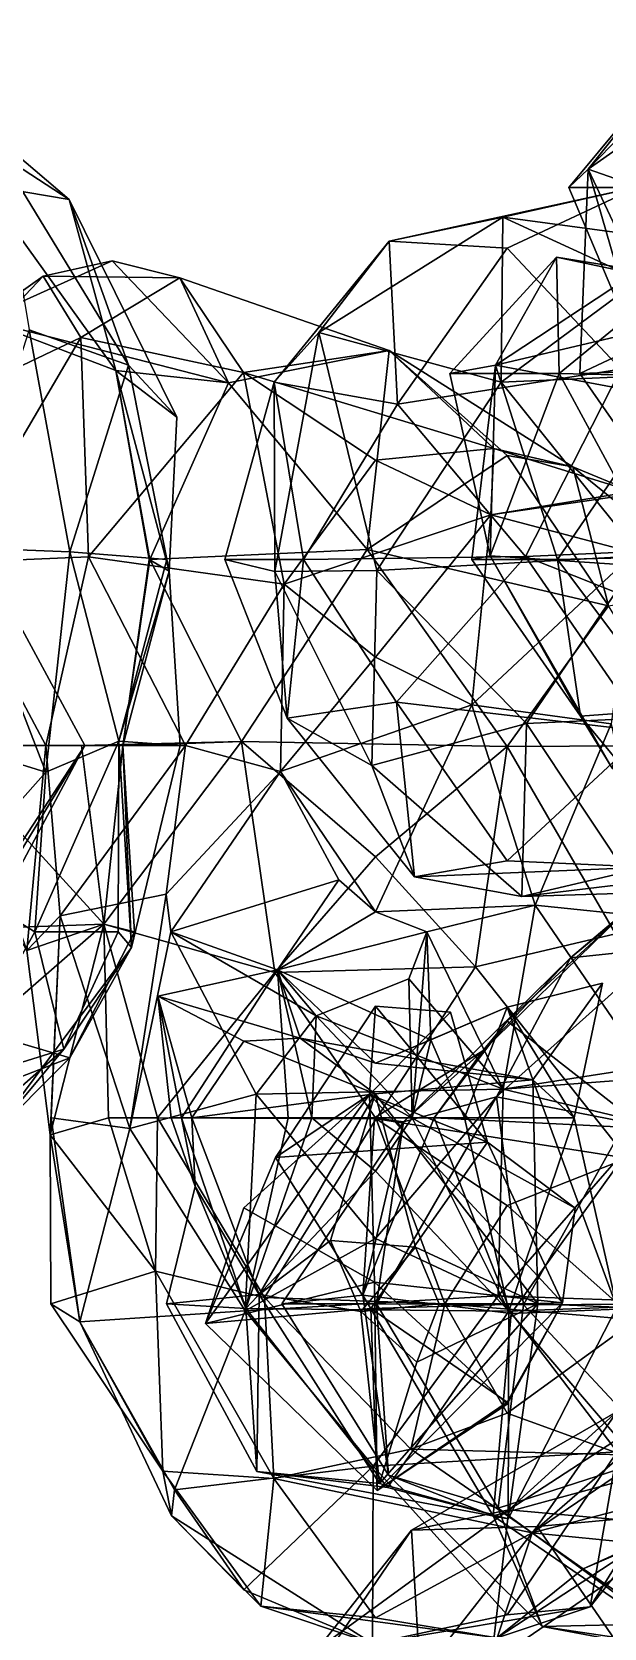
# Model space of a CAD drawing. Extents: x 290034 to 295698, y 4553723 to 4561693.
# Drawn here: x 293805.9 to 293860.6, y 4558982.8 to 4559135.6 of the extents above; entities that cross this region are included whole.
import ezdxf

# ---------------------------------------------------------------- set-up
doc = ezdxf.new("R2010")
doc.units = 0
doc.layers.add('Au_ppm_Pref_-_0_2', color=7, linetype='CONTINUOUS')

msp = doc.modelspace()

# ---------------------------------------------------------------- linework, layer by layer
at = {"layer": 'Au_ppm_Pref_-_0_2'}
for points in [[(293868.79, 4559134.58, 1774.9), (293859.11, 4559122.5, 1769.5), (293875.56, 4559139.46, 1769.76)], [(293875.56, 4559139.46, 1769.76), (293859.11, 4559122.5, 1769.5), (293869.96, 4559130.11, 1763.98)], [(293867.12, 4559120.74, 1780.32), (293857.26, 4559120.74, 1775.86), (293868.79, 4559134.58, 1774.9)], [(293868.79, 4559134.58, 1774.9), (293857.26, 4559120.74, 1775.86), (293859.11, 4559122.5, 1769.5)], [(293795.81, 4559131.23, 1829.31), (293809.47, 4559119.59, 1829.31), (293801.15, 4559120.98, 1835.25)], [(293809.47, 4559119.59, 1829.31), (293795.81, 4559131.23, 1829.31), (293802.89, 4559123.91, 1823.54)], [(293864.13, 4559120.74, 1763.98), (293869.96, 4559130.11, 1763.98), (293859.11, 4559122.5, 1769.5)], [(293809.47, 4559119.59, 1829.31), (293802.89, 4559123.91, 1823.54), (293815.15, 4559103.72, 1823.32)], [(293815.15, 4559103.72, 1823.32), (293802.89, 4559123.91, 1823.54), (293805.64, 4559107.11, 1816.12)], [(293859.11, 4559122.5, 1769.5), (293857.26, 4559120.74, 1775.86), (293864.69, 4559103.16, 1775.61)], [(293864.69, 4559103.16, 1775.61), (293858.32, 4559102.92, 1769.92), (293859.11, 4559122.5, 1769.5)], [(293866.52, 4559106.8, 1764.87), (293859.11, 4559122.5, 1769.5), (293858.32, 4559102.92, 1769.92)], [(293866.52, 4559106.8, 1764.87), (293864.13, 4559120.74, 1763.98), (293859.11, 4559122.5, 1769.5)], [(293801.11, 4559108.11, 1842.87), (293801.15, 4559120.98, 1835.25), (293813.95, 4559103.21, 1835.29)], [(293813.95, 4559103.21, 1835.29), (293801.15, 4559120.98, 1835.25), (293809.47, 4559119.59, 1829.31)], [(293850.97, 4559117.89, 1906.29), (293840.09, 4559115.59, 1901.69), (293863.92, 4559120.8, 1900.6)], [(293840.09, 4559115.59, 1901.69), (293851.39, 4559114.93, 1896.58), (293863.92, 4559120.8, 1900.6)], [(293874.45, 4559114.72, 1905.52), (293850.97, 4559117.89, 1906.29), (293863.92, 4559120.8, 1900.6)], [(293862.25, 4559103.33, 1893.89), (293863.92, 4559120.8, 1900.6), (293851.39, 4559114.93, 1896.58)], [(293867.12, 4559120.74, 1780.32), (293864.69, 4559103.16, 1775.61), (293857.26, 4559120.74, 1775.86)], [(293819.77, 4559098.73, 1829.31), (293813.95, 4559103.21, 1835.29), (293809.47, 4559119.59, 1829.31)], [(293819.77, 4559098.73, 1829.31), (293809.47, 4559119.59, 1829.31), (293815.15, 4559103.72, 1823.32)], [(293850.79, 4559102.1, 1910.96), (293833.37, 4559106.85, 1907.82), (293850.97, 4559117.89, 1906.29)], [(293850.97, 4559117.89, 1906.29), (293833.37, 4559106.85, 1907.82), (293840.09, 4559115.59, 1901.69)], [(293850.97, 4559117.89, 1906.29), (293863.99, 4559111.9, 1909.52), (293850.79, 4559102.1, 1910.96)], [(293850.97, 4559117.89, 1906.29), (293874.45, 4559114.72, 1905.52), (293863.99, 4559111.9, 1909.52)], [(293840.09, 4559115.59, 1901.69), (293829.08, 4559102.1, 1901.12), (293840.89, 4559100, 1896.61)], [(293833.37, 4559106.85, 1907.82), (293829.08, 4559102.1, 1901.12), (293840.09, 4559115.59, 1901.69)], [(293840.09, 4559115.59, 1901.69), (293840.89, 4559100, 1896.61), (293851.39, 4559114.93, 1896.58)], [(293840.89, 4559100, 1896.61), (293862.25, 4559103.33, 1893.89), (293851.39, 4559114.93, 1896.58)], [(293813.59, 4559113.7, 1843.53), (293801.11, 4559108.11, 1842.87), (293824.73, 4559102.02, 1841.83)], [(293806.98, 4559112.26, 1847.13), (293801.11, 4559108.11, 1842.87), (293813.59, 4559113.7, 1843.53)], [(293820.07, 4559112.09, 1847.13), (293806.98, 4559112.26, 1847.13), (293813.59, 4559113.7, 1843.53)], [(293820.07, 4559112.09, 1847.13), (293813.59, 4559113.7, 1843.53), (293824.73, 4559102.02, 1841.83)], [(293856.1, 4559114.06, 1823.37), (293850.27, 4559103.72, 1829.39), (293845.89, 4559102.92, 1823.37)], [(293856.1, 4559114.06, 1823.37), (293845.89, 4559102.92, 1823.37), (293856.35, 4559102.92, 1819.78)], [(293863.99, 4559112.78, 1826.66), (293850.27, 4559103.72, 1829.39), (293856.1, 4559114.06, 1823.37)], [(293867.11, 4559111.75, 1821.9), (293863.99, 4559112.78, 1826.66), (293856.1, 4559114.06, 1823.37)], [(293856.1, 4559114.06, 1823.37), (293856.35, 4559102.92, 1819.78), (293867.11, 4559111.75, 1821.9)], [(293793.86, 4559098.39, 1846.53), (293806.98, 4559112.26, 1847.13), (293810.59, 4559106.37, 1849.69)], [(293793.86, 4559098.39, 1846.53), (293801.11, 4559108.11, 1842.87), (293806.98, 4559112.26, 1847.13)], [(293806.98, 4559112.26, 1847.13), (293820.07, 4559112.09, 1847.13), (293810.59, 4559106.37, 1849.69)], [(293820.07, 4559112.09, 1847.13), (293826.15, 4559103.01, 1853.08), (293810.59, 4559106.37, 1849.69)], [(293826.15, 4559103.01, 1853.08), (293820.07, 4559112.09, 1847.13), (293840.09, 4559105.12, 1847.02)], [(293840.09, 4559105.12, 1847.02), (293820.07, 4559112.09, 1847.13), (293824.73, 4559102.02, 1841.83)], [(293875.99, 4559109.8, 1829.19), (293850.27, 4559103.72, 1829.39), (293863.99, 4559112.78, 1826.66)], [(293869.66, 4559102.92, 1909.2), (293850.79, 4559102.1, 1910.96), (293863.99, 4559111.9, 1909.52)], [(293867.11, 4559111.75, 1821.9), (293856.35, 4559102.92, 1819.78), (293877.85, 4559102.4, 1817.7)], [(293875.99, 4559109.8, 1829.19), (293866.79, 4559100.61, 1833.16), (293850.27, 4559103.72, 1829.39)], [(293809.54, 4559085.85, 1817.62), (293805.64, 4559107.11, 1816.12), (293798.91, 4559086.27, 1811.94)], [(293824.73, 4559102.02, 1841.83), (293801.11, 4559108.11, 1842.87), (293813.95, 4559103.21, 1835.29)], [(293809.54, 4559085.85, 1817.62), (293815.15, 4559103.72, 1823.32), (293805.64, 4559107.11, 1816.12)], [(293833.37, 4559106.85, 1907.82), (293829.14, 4559083.96, 1906.36), (293829.08, 4559102.1, 1901.12)], [(293838.92, 4559084.06, 1911.61), (293829.14, 4559083.96, 1906.36), (293833.37, 4559106.85, 1907.82)], [(293850.79, 4559102.1, 1910.96), (293838.92, 4559084.06, 1911.61), (293833.37, 4559106.85, 1907.82)], [(293810.59, 4559106.37, 1849.69), (293797.92, 4559084.8, 1848.29), (293793.86, 4559098.39, 1846.53)], [(293811.33, 4559085.37, 1854.3), (293797.92, 4559084.8, 1848.29), (293810.59, 4559106.37, 1849.69)], [(293811.33, 4559085.37, 1854.3), (293810.59, 4559106.37, 1849.69), (293826.15, 4559103.01, 1853.08)], [(293866.52, 4559106.8, 1764.87), (293858.32, 4559102.92, 1769.92), (293868.79, 4559087.9, 1769.92)], [(293837.98, 4559086.06, 1841.73), (293840.09, 4559105.12, 1847.02), (293824.73, 4559102.02, 1841.83)], [(293826.15, 4559103.01, 1853.08), (293840.09, 4559105.12, 1847.02), (293850.11, 4559095.73, 1852.94)], [(293837.98, 4559086.06, 1841.73), (293851.39, 4559095.08, 1843.8), (293840.09, 4559105.12, 1847.02)], [(293850.11, 4559095.73, 1852.94), (293840.09, 4559105.12, 1847.02), (293857.66, 4559093.98, 1847.13)], [(293857.66, 4559093.98, 1847.13), (293840.09, 4559105.12, 1847.02), (293851.39, 4559095.08, 1843.8)], [(293818.81, 4559085.1, 1823.37), (293815.15, 4559103.72, 1823.32), (293809.54, 4559085.85, 1817.62)], [(293830.04, 4559082.74, 1858.28), (293811.33, 4559085.37, 1854.3), (293826.15, 4559103.01, 1853.08)], [(293817.2, 4559085.1, 1839.49), (293824.73, 4559102.02, 1841.83), (293813.95, 4559103.21, 1835.29)], [(293817.2, 4559085.1, 1839.49), (293813.95, 4559103.21, 1835.29), (293817.13, 4559085.1, 1835.25)], [(293819.03, 4559084, 1829.25), (293813.95, 4559103.21, 1835.29), (293819.77, 4559098.73, 1829.31)], [(293813.95, 4559103.21, 1835.29), (293819.03, 4559084, 1829.25), (293817.13, 4559085.1, 1835.25)], [(293819.03, 4559084, 1829.25), (293819.77, 4559098.73, 1829.31), (293815.15, 4559103.72, 1823.32)], [(293818.81, 4559085.1, 1823.37), (293819.03, 4559084, 1829.25), (293815.15, 4559103.72, 1823.32)], [(293850.11, 4559095.73, 1852.94), (293838.79, 4559094.61, 1856.24), (293826.15, 4559103.01, 1853.08)], [(293838.79, 4559094.61, 1856.24), (293830.04, 4559082.74, 1858.28), (293826.15, 4559103.01, 1853.08)], [(293853.12, 4559085.4, 1895.35), (293862.25, 4559103.33, 1893.89), (293840.89, 4559100, 1896.61)], [(293850.27, 4559103.72, 1829.39), (293849.75, 4559085.45, 1822.97), (293845.89, 4559102.92, 1823.37)], [(293856.35, 4559102.92, 1819.78), (293845.89, 4559102.92, 1823.37), (293849.75, 4559085.45, 1822.97)], [(293848, 4559085.1, 1829.31), (293850.27, 4559103.72, 1829.39), (293856.2, 4559085.1, 1832.98)], [(293850.27, 4559103.72, 1829.39), (293848, 4559085.1, 1829.31), (293849.75, 4559085.45, 1822.97)], [(293866.38, 4559084.33, 1818.91), (293856.35, 4559102.92, 1819.78), (293849.75, 4559085.45, 1822.97)], [(293856.2, 4559085.1, 1832.98), (293850.27, 4559103.72, 1829.39), (293866.79, 4559100.61, 1833.16)], [(293864.14, 4559085.47, 1910.97), (293850.79, 4559102.1, 1910.96), (293869.66, 4559102.92, 1909.2)], [(293853.12, 4559085.4, 1895.35), (293866.8, 4559085.99, 1889.2), (293862.25, 4559103.33, 1893.89)], [(293866.38, 4559084.33, 1818.91), (293877.85, 4559102.4, 1817.7), (293856.35, 4559102.92, 1819.78)], [(293864.69, 4559103.16, 1775.61), (293868.79, 4559087.9, 1769.92), (293858.32, 4559102.92, 1769.92)], [(293837.98, 4559086.06, 1841.73), (293824.73, 4559102.02, 1841.83), (293817.2, 4559085.1, 1839.49)], [(293824.37, 4559085.1, 1900.58), (293829.08, 4559102.1, 1901.12), (293829.14, 4559083.96, 1906.36)], [(293829.08, 4559102.1, 1901.12), (293824.37, 4559085.1, 1900.58), (293831.88, 4559085.1, 1897.33)], [(293829.08, 4559102.1, 1901.12), (293831.88, 4559085.1, 1897.33), (293840.89, 4559100, 1896.61)], [(293864.14, 4559085.47, 1910.97), (293838.92, 4559084.06, 1911.61), (293850.79, 4559102.1, 1910.96)], [(293853.12, 4559085.4, 1895.35), (293840.89, 4559100, 1896.61), (293831.88, 4559085.1, 1897.33)], [(293876.61, 4559085.61, 1833.44), (293856.2, 4559085.1, 1832.98), (293866.79, 4559100.61, 1833.16)], [(293851.39, 4559095.08, 1843.8), (293837.98, 4559086.06, 1841.73), (293861.07, 4559080.68, 1844.04)], [(293850.11, 4559095.73, 1852.94), (293849.82, 4559089.4, 1859.97), (293838.79, 4559094.61, 1856.24)], [(293849.82, 4559089.4, 1859.97), (293850.11, 4559095.73, 1852.94), (293863.36, 4559091.61, 1852.72)], [(293857.66, 4559093.98, 1847.13), (293863.36, 4559091.61, 1852.72), (293850.11, 4559095.73, 1852.94)], [(293857.66, 4559093.98, 1847.13), (293851.39, 4559095.08, 1843.8), (293861.07, 4559080.68, 1844.04)], [(293838.79, 4559094.61, 1856.24), (293849.82, 4559089.4, 1859.97), (293830.04, 4559082.74, 1858.28)], [(293863.57, 4559085.74, 1865), (293849.82, 4559089.4, 1859.97), (293876.68, 4559093.33, 1859.91)], [(293849.82, 4559089.4, 1859.97), (293863.36, 4559091.61, 1852.72), (293876.68, 4559093.33, 1859.91)], [(293871.84, 4559082.47, 1848), (293863.36, 4559091.61, 1852.72), (293857.66, 4559093.98, 1847.13)], [(293871.84, 4559082.47, 1848), (293857.66, 4559093.98, 1847.13), (293861.07, 4559080.68, 1844.04)], [(293849.82, 4559089.4, 1859.97), (293838.79, 4559075.75, 1861.83), (293830.04, 4559082.74, 1858.28)], [(293847.98, 4559071.2, 1866.3), (293838.79, 4559075.75, 1861.83), (293849.82, 4559089.4, 1859.97)], [(293847.98, 4559071.2, 1866.3), (293849.82, 4559089.4, 1859.97), (293863.57, 4559085.74, 1865)], [(293810.99, 4559067.28, 1799.62), (293798.66, 4559067.28, 1804.46), (293801.11, 4559085.49, 1799.44)], [(293809.54, 4559085.85, 1817.62), (293798.91, 4559086.27, 1811.94), (293807.24, 4559064.75, 1816.53)], [(293799, 4559067.28, 1811.49), (293807.24, 4559064.75, 1816.53), (293798.91, 4559086.27, 1811.94)], [(293799.7, 4559067.28, 1794.29), (293810.99, 4559067.28, 1799.62), (293801.11, 4559085.49, 1799.44)], [(293807.24, 4559064.75, 1816.53), (293814.22, 4559067.72, 1823.1), (293809.54, 4559085.85, 1817.62)], [(293809.54, 4559085.85, 1817.62), (293814.22, 4559067.72, 1823.1), (293818.81, 4559085.1, 1823.37)], [(293825.95, 4559067.68, 1841.31), (293837.98, 4559086.06, 1841.73), (293817.2, 4559085.1, 1839.49)], [(293825.95, 4559067.68, 1841.31), (293851.38, 4559067.19, 1841.72), (293837.98, 4559086.06, 1841.73)], [(293851.38, 4559067.19, 1841.72), (293861.07, 4559080.68, 1844.04), (293837.98, 4559086.06, 1841.73)], [(293853.21, 4559069.39, 1910.9), (293838.92, 4559084.06, 1911.61), (293864.14, 4559085.47, 1910.97)], [(293847.98, 4559071.2, 1866.3), (293863.57, 4559085.74, 1865), (293861.31, 4559069.36, 1871.69)], [(293858.38, 4559070.12, 1829.31), (293849.75, 4559085.45, 1822.97), (293848, 4559085.1, 1829.31)], [(293866.38, 4559084.33, 1818.91), (293849.75, 4559085.45, 1822.97), (293861.42, 4559065.13, 1823.68)], [(293861.42, 4559065.13, 1823.68), (293849.75, 4559085.45, 1822.97), (293858.38, 4559070.12, 1829.31)], [(293871.6, 4559078.05, 1894.64), (293866.8, 4559085.99, 1889.2), (293853.12, 4559085.4, 1895.35)], [(293853.21, 4559069.39, 1910.9), (293864.14, 4559085.47, 1910.97), (293874.4, 4559070.39, 1910.4)], [(293866.96, 4559070.75, 1832.7), (293856.2, 4559085.1, 1832.98), (293876.61, 4559085.61, 1833.44)], [(293807.23, 4559067.28, 1852.46), (293794.25, 4559067.28, 1847.13), (293797.92, 4559084.8, 1848.29)], [(293807.23, 4559067.28, 1852.46), (293797.92, 4559084.8, 1848.29), (293811.33, 4559085.37, 1854.3)], [(293807.23, 4559067.28, 1852.46), (293811.33, 4559085.37, 1854.3), (293820.62, 4559067.28, 1857.98)], [(293830.04, 4559082.74, 1858.28), (293820.62, 4559067.28, 1857.98), (293811.33, 4559085.37, 1854.3)], [(293814.22, 4559067.72, 1823.1), (293819.03, 4559084, 1829.25), (293818.81, 4559085.1, 1823.37)], [(293819.03, 4559084, 1829.25), (293814.22, 4559067.72, 1823.1), (293820.09, 4559067.28, 1829.31)], [(293825.95, 4559067.68, 1841.31), (293817.2, 4559085.1, 1839.49), (293814.62, 4559067.27, 1835.53)], [(293814.62, 4559067.27, 1835.53), (293817.2, 4559085.1, 1839.49), (293817.13, 4559085.1, 1835.25)], [(293814.62, 4559067.27, 1835.53), (293817.13, 4559085.1, 1835.25), (293819.03, 4559084, 1829.25)], [(293820.09, 4559067.28, 1829.31), (293814.62, 4559067.27, 1835.53), (293819.03, 4559084, 1829.25)], [(293830.32, 4559069.92, 1900.58), (293824.37, 4559085.1, 1900.58), (293829.14, 4559083.96, 1906.36)], [(293824.37, 4559085.1, 1900.58), (293830.32, 4559069.92, 1900.58), (293831.88, 4559085.1, 1897.33)], [(293829.14, 4559083.96, 1906.36), (293838.92, 4559084.06, 1911.61), (293838.44, 4559065.37, 1906.71)], [(293838.44, 4559065.37, 1906.71), (293830.32, 4559069.92, 1900.58), (293829.14, 4559083.96, 1906.36)], [(293830.32, 4559069.92, 1900.58), (293840.78, 4559071.46, 1896.97), (293831.88, 4559085.1, 1897.33)], [(293853.12, 4559085.4, 1895.35), (293831.88, 4559085.1, 1897.33), (293840.78, 4559071.46, 1896.97)], [(293853.21, 4559069.39, 1910.9), (293838.44, 4559065.37, 1906.71), (293838.92, 4559084.06, 1911.61)], [(293864.68, 4559068.64, 1896.33), (293853.12, 4559085.4, 1895.35), (293840.78, 4559071.46, 1896.97)], [(293858.38, 4559070.12, 1829.31), (293848, 4559085.1, 1829.31), (293856.2, 4559085.1, 1832.98)], [(293864.68, 4559068.64, 1896.33), (293871.6, 4559078.05, 1894.64), (293853.12, 4559085.4, 1895.35)], [(293866.96, 4559070.75, 1832.7), (293858.38, 4559070.12, 1829.31), (293856.2, 4559085.1, 1832.98)], [(293829.69, 4559064.79, 1863.65), (293820.62, 4559067.28, 1857.98), (293830.04, 4559082.74, 1858.28)], [(293829.69, 4559064.79, 1863.65), (293830.04, 4559082.74, 1858.28), (293838.79, 4559075.75, 1861.83)], [(293861.07, 4559080.68, 1844.04), (293851.38, 4559067.19, 1841.72), (293869.31, 4559067.28, 1844.62)], [(293829.69, 4559064.79, 1863.65), (293838.79, 4559075.75, 1861.83), (293847.98, 4559071.2, 1866.3)], [(293829.69, 4559064.79, 1863.65), (293847.98, 4559071.2, 1866.3), (293838.79, 4559051.35, 1865.58)], [(293842.51, 4559054.72, 1900.58), (293840.78, 4559071.46, 1896.97), (293830.32, 4559069.92, 1900.58)], [(293854.07, 4559052, 1870.34), (293838.79, 4559051.35, 1865.58), (293847.98, 4559071.2, 1866.3)], [(293864.68, 4559068.64, 1896.33), (293840.78, 4559071.46, 1896.97), (293851.39, 4559056.26, 1896.91)], [(293842.51, 4559054.72, 1900.58), (293851.39, 4559056.26, 1896.91), (293840.78, 4559071.46, 1896.97)], [(293854.07, 4559052, 1870.34), (293847.98, 4559071.2, 1866.3), (293861.31, 4559069.36, 1871.69)], [(293853.21, 4559069.39, 1910.9), (293874.4, 4559070.39, 1910.4), (293863.99, 4559053.2, 1911.22)], [(293869.25, 4559056.91, 1829.31), (293858.38, 4559070.12, 1829.31), (293866.96, 4559070.75, 1832.7)], [(293842.51, 4559054.72, 1900.58), (293830.32, 4559069.92, 1900.58), (293838.44, 4559065.37, 1906.71)], [(293853.21, 4559069.39, 1910.9), (293852.78, 4559052.85, 1906.05), (293838.44, 4559065.37, 1906.71)], [(293864.68, 4559068.64, 1896.33), (293851.39, 4559056.26, 1896.91), (293864.73, 4559055.63, 1901.27)], [(293853.21, 4559069.39, 1910.9), (293863.99, 4559053.2, 1911.22), (293852.78, 4559052.85, 1906.05)], [(293854.07, 4559052, 1870.34), (293861.31, 4559069.36, 1871.69), (293865.18, 4559050.84, 1876.32)], [(293869.25, 4559056.91, 1829.31), (293861.42, 4559065.13, 1823.68), (293858.38, 4559070.12, 1829.31)], [(293805.44, 4559047.65, 1847.13), (293794.25, 4559067.28, 1847.13), (293807.23, 4559067.28, 1852.46)], [(293798.06, 4559054.39, 1812.81), (293807.24, 4559064.75, 1816.53), (293799, 4559067.28, 1811.49)], [(293810.99, 4559067.28, 1799.62), (293800.99, 4559050.87, 1800.08), (293798.66, 4559067.28, 1804.46)], [(293810.99, 4559067.28, 1799.62), (293799.7, 4559067.28, 1794.29), (293800.99, 4559052.05, 1798.75)], [(293810.99, 4559067.28, 1799.62), (293802.81, 4559052.04, 1799.62), (293800.99, 4559050.87, 1800.08)], [(293810.99, 4559067.28, 1799.62), (293800.99, 4559052.05, 1798.75), (293802.81, 4559052.04, 1799.62)], [(293805.44, 4559047.65, 1847.13), (293807.23, 4559067.28, 1852.46), (293808.63, 4559050.98, 1853.52)], [(293806.19, 4559049.46, 1818.39), (293814.15, 4559049.46, 1823.37), (293814.22, 4559067.72, 1823.1)], [(293806.19, 4559049.46, 1818.39), (293814.22, 4559067.72, 1823.1), (293807.24, 4559064.75, 1816.53)], [(293820.62, 4559067.28, 1857.98), (293808.63, 4559050.98, 1853.52), (293807.23, 4559067.28, 1852.46)], [(293818.76, 4559053.07, 1859.01), (293808.63, 4559050.98, 1853.52), (293820.62, 4559067.28, 1857.98)], [(293825.95, 4559067.68, 1841.31), (293810.64, 4559067.28, 1841.19), (293812.78, 4559050.19, 1841.08)], [(293825.95, 4559067.68, 1841.31), (293814.62, 4559067.27, 1835.53), (293810.64, 4559067.28, 1841.19)], [(293810.64, 4559067.28, 1841.19), (293814.62, 4559067.27, 1835.53), (293812.78, 4559050.19, 1841.08)], [(293825.95, 4559067.68, 1841.31), (293812.78, 4559050.19, 1841.08), (293829.16, 4559045.56, 1837.95)], [(293812.78, 4559050.19, 1841.08), (293814.62, 4559067.27, 1835.53), (293815.73, 4559049.46, 1835.25)], [(293814.15, 4559049.46, 1823.37), (293815.44, 4559047.96, 1829.45), (293814.22, 4559067.72, 1823.1)], [(293820.09, 4559067.28, 1829.31), (293814.22, 4559067.72, 1823.1), (293815.44, 4559047.96, 1829.45)], [(293815.44, 4559047.96, 1829.45), (293814.62, 4559067.27, 1835.53), (293820.09, 4559067.28, 1829.31)], [(293814.62, 4559067.27, 1835.53), (293815.44, 4559047.96, 1829.45), (293815.73, 4559049.46, 1835.25)], [(293829.69, 4559064.79, 1863.65), (293818.76, 4559053.07, 1859.01), (293820.62, 4559067.28, 1857.98)], [(293825.95, 4559067.68, 1841.31), (293829.16, 4559045.56, 1837.95), (293838.79, 4559056.62, 1838.81)], [(293825.95, 4559067.68, 1841.31), (293838.79, 4559056.62, 1838.81), (293851.38, 4559067.19, 1841.72)], [(293848.36, 4559046.09, 1837.8), (293851.38, 4559067.19, 1841.72), (293838.79, 4559056.62, 1838.81)], [(293848.36, 4559046.09, 1837.8), (293861.73, 4559049.25, 1842), (293851.38, 4559067.19, 1841.72)], [(293861.73, 4559049.25, 1842), (293869.31, 4559067.28, 1844.62), (293851.38, 4559067.19, 1841.72)], [(293799.38, 4559064.89, 1841.42), (293812.78, 4559050.19, 1841.08), (293786.17, 4559049.22, 1840.76)], [(293806.19, 4559049.46, 1818.39), (293807.24, 4559064.75, 1816.53), (293798.06, 4559054.39, 1812.81)], [(293805.44, 4559047.65, 1847.13), (293812.78, 4559050.19, 1841.08), (293799.38, 4559064.89, 1841.42)], [(293829.69, 4559064.79, 1863.65), (293819.2, 4559049.46, 1864.52), (293818.76, 4559053.07, 1859.01)], [(293829.69, 4559064.79, 1863.65), (293835.28, 4559054.43, 1864.95), (293819.2, 4559049.46, 1864.52)], [(293829.69, 4559064.79, 1863.65), (293838.79, 4559051.35, 1865.58), (293835.28, 4559054.43, 1864.95)], [(293852.78, 4559052.85, 1906.05), (293842.51, 4559054.72, 1900.58), (293838.44, 4559065.37, 1906.71)], [(293870.53, 4559058.03, 1775.86), (293862.12, 4559050.82, 1782.1), (293857.44, 4559046.96, 1775.86)], [(293870.53, 4559058.03, 1775.86), (293857.44, 4559046.96, 1775.86), (293866.22, 4559047.87, 1770.57)], [(293848.36, 4559046.09, 1837.8), (293838.79, 4559056.62, 1838.81), (293829.16, 4559045.56, 1837.95)], [(293842.51, 4559054.72, 1900.58), (293864.73, 4559055.63, 1901.27), (293851.39, 4559056.26, 1896.91)], [(293852.78, 4559052.85, 1906.05), (293864.73, 4559055.63, 1901.27), (293842.51, 4559054.72, 1900.58)], [(293852.78, 4559052.85, 1906.05), (293874.72, 4559055.49, 1905.39), (293864.73, 4559055.63, 1901.27)], [(293852.78, 4559052.85, 1906.05), (293863.99, 4559053.2, 1911.22), (293874.72, 4559055.49, 1905.39)], [(293806.19, 4559049.46, 1818.39), (293798.06, 4559054.39, 1812.81), (293798.08, 4559034.84, 1818.63)], [(293835.28, 4559054.43, 1864.95), (293829.42, 4559045.82, 1870.58), (293819.2, 4559049.46, 1864.52)], [(293835.28, 4559054.43, 1864.95), (293838.79, 4559051.35, 1865.58), (293829.42, 4559045.82, 1870.58)], [(293808.63, 4559050.98, 1853.52), (293818.76, 4559053.07, 1859.01), (293815.29, 4559030.62, 1858.74)], [(293819.2, 4559049.46, 1864.52), (293815.29, 4559030.62, 1858.74), (293818.76, 4559053.07, 1859.01)], [(293854.07, 4559052, 1870.34), (293843.68, 4559049.46, 1867.25), (293838.79, 4559051.35, 1865.58)], [(293843.68, 4559049.46, 1867.25), (293854.07, 4559052, 1870.34), (293850.99, 4559034.39, 1863.85)], [(293865.34, 4559035.48, 1870.25), (293850.99, 4559034.39, 1863.85), (293854.07, 4559052, 1870.34)], [(293865.34, 4559035.48, 1870.25), (293854.07, 4559052, 1870.34), (293865.18, 4559050.84, 1876.32)], [(293807.65, 4559030.01, 1847.08), (293805.44, 4559047.65, 1847.13), (293808.63, 4559050.98, 1853.52)], [(293807.76, 4559031.65, 1853.07), (293807.65, 4559030.01, 1847.08), (293808.63, 4559050.98, 1853.52)], [(293807.76, 4559031.65, 1853.07), (293808.63, 4559050.98, 1853.52), (293815.29, 4559030.62, 1858.74)], [(293843.68, 4559049.46, 1867.25), (293829.42, 4559045.82, 1870.58), (293838.79, 4559051.35, 1865.58)], [(293849.06, 4559038.05, 1780.76), (293862.12, 4559050.82, 1782.1), (293851.39, 4559040.9, 1784.88)], [(293862.12, 4559050.82, 1782.1), (293849.06, 4559038.05, 1780.76), (293857.44, 4559046.96, 1775.86)], [(293862.12, 4559050.82, 1782.1), (293864.48, 4559030.64, 1787.79), (293851.39, 4559040.9, 1784.88)], [(293800.99, 4559039.9, 1838.44), (293786.17, 4559049.22, 1840.76), (293812.78, 4559050.19, 1841.08)], [(293808.95, 4559038.21, 1823.37), (293806.19, 4559049.46, 1818.39), (293798.08, 4559034.84, 1818.63)], [(293800.99, 4559039.9, 1838.44), (293812.78, 4559050.19, 1841.08), (293809.53, 4559037.39, 1835.25)], [(293807.65, 4559030.01, 1847.08), (293812.78, 4559050.19, 1841.08), (293805.44, 4559047.65, 1847.13)], [(293808.95, 4559038.21, 1823.37), (293814.15, 4559049.46, 1823.37), (293806.19, 4559049.46, 1818.39)], [(293812.78, 4559050.19, 1841.08), (293807.65, 4559030.01, 1847.08), (293813.25, 4559031.65, 1841.19)], [(293808.95, 4559038.21, 1823.37), (293815.44, 4559047.96, 1829.45), (293814.15, 4559049.46, 1823.37)], [(293809.53, 4559037.39, 1835.25), (293812.78, 4559050.19, 1841.08), (293815.73, 4559049.46, 1835.25)], [(293815.73, 4559049.46, 1835.25), (293815.44, 4559047.96, 1829.45), (293809.53, 4559037.39, 1835.25)], [(293813.25, 4559031.65, 1841.19), (293817.91, 4559031.65, 1837.29), (293812.78, 4559050.19, 1841.08)], [(293817.91, 4559031.65, 1837.29), (293829.16, 4559045.56, 1837.95), (293812.78, 4559050.19, 1841.08)], [(293827.38, 4559033.9, 1863.64), (293815.29, 4559030.62, 1858.74), (293819.2, 4559049.46, 1864.52)], [(293829.42, 4559045.82, 1870.58), (293833.09, 4559041.41, 1864.95), (293819.2, 4559049.46, 1864.52)], [(293819.2, 4559049.46, 1864.52), (293833.09, 4559041.41, 1864.95), (293827.38, 4559033.9, 1863.64)], [(293843.68, 4559049.46, 1867.25), (293844.06, 4559039.1, 1870.89), (293829.42, 4559045.82, 1870.58)], [(293843.68, 4559049.46, 1867.25), (293841.97, 4559044.96, 1864.95), (293842.28, 4559031.65, 1869.24)], [(293843.68, 4559049.46, 1867.25), (293850.99, 4559034.39, 1863.85), (293841.97, 4559044.96, 1864.95)], [(293843.68, 4559049.46, 1867.25), (293842.28, 4559031.65, 1869.24), (293844.06, 4559039.1, 1870.89)], [(293861.73, 4559049.25, 1842), (293848.36, 4559046.09, 1837.8), (293862.86, 4559027.78, 1835.23)], [(293808.95, 4559038.21, 1823.37), (293801.86, 4559029.69, 1829.35), (293815.44, 4559047.96, 1829.45)], [(293809.53, 4559037.39, 1835.25), (293815.44, 4559047.96, 1829.45), (293801.86, 4559029.69, 1829.35)], [(293862.73, 4559031.21, 1763.8), (293866.22, 4559047.87, 1770.57), (293850.34, 4559033.66, 1769.77)], [(293866.22, 4559047.87, 1770.57), (293857.44, 4559046.96, 1775.86), (293850.34, 4559033.66, 1769.77)], [(293831.57, 4559039.26, 1876.83), (293817.96, 4559043.29, 1876.83), (293829.42, 4559045.82, 1870.58)], [(293817.96, 4559043.29, 1876.83), (293820.22, 4559031.65, 1874.01), (293829.42, 4559045.82, 1870.58)], [(293829.42, 4559045.82, 1870.58), (293820.22, 4559031.65, 1874.01), (293830.41, 4559031.65, 1870.89)], [(293848.36, 4559046.09, 1837.8), (293829.16, 4559045.56, 1837.95), (293838.84, 4559031.53, 1835.33)], [(293838.79, 4559036.86, 1872.62), (293831.57, 4559039.26, 1876.83), (293829.42, 4559045.82, 1870.58)], [(293838.79, 4559036.86, 1872.62), (293829.42, 4559045.82, 1870.58), (293844.06, 4559039.1, 1870.89)], [(293829.42, 4559045.82, 1870.58), (293832.7, 4559031.65, 1868.02), (293833.09, 4559041.41, 1864.95)], [(293829.42, 4559045.82, 1870.58), (293830.41, 4559031.65, 1870.89), (293832.7, 4559031.65, 1868.02)], [(293848.36, 4559046.09, 1837.8), (293838.84, 4559031.53, 1835.33), (293862.86, 4559027.78, 1835.23)], [(293857.44, 4559046.96, 1775.86), (293849.06, 4559038.05, 1780.76), (293841.47, 4559031.25, 1775.57)], [(293850.34, 4559033.66, 1769.77), (293857.44, 4559046.96, 1775.86), (293841.47, 4559031.25, 1775.57)], [(293838.84, 4559031.53, 1835.33), (293829.16, 4559045.56, 1837.95), (293817.91, 4559031.65, 1837.29)], [(293842.28, 4559031.65, 1869.24), (293841.97, 4559044.96, 1864.95), (293833.09, 4559041.41, 1864.95)], [(293850.99, 4559034.39, 1863.85), (293833.09, 4559041.41, 1864.95), (293841.97, 4559044.96, 1864.95)], [(293857.8, 4559031.65, 1873.8), (293860.49, 4559044.52, 1876.83), (293851.39, 4559042.22, 1873.3)], [(293860.49, 4559044.52, 1876.83), (293853.84, 4559035.26, 1878.05), (293851.39, 4559042.22, 1873.3)], [(293857.8, 4559031.65, 1873.8), (293853.84, 4559035.26, 1878.05), (293860.49, 4559044.52, 1876.83)], [(293826.19, 4559038.97, 1879.27), (293821.2, 4559031.65, 1879.18), (293817.96, 4559043.29, 1876.83)], [(293826.19, 4559038.97, 1879.27), (293817.96, 4559043.29, 1876.83), (293831.57, 4559039.26, 1876.83)], [(293821.2, 4559031.65, 1879.18), (293819.22, 4559031.65, 1876.83), (293817.96, 4559043.29, 1876.83)], [(293817.96, 4559043.29, 1876.83), (293819.22, 4559031.65, 1876.83), (293820.22, 4559031.65, 1874.01)], [(293850.99, 4559034.39, 1863.85), (293827.38, 4559033.9, 1863.64), (293833.09, 4559041.41, 1864.95)], [(293829.21, 4559027.83, 1909.76), (293838.79, 4559042.32, 1910.08), (293849.51, 4559029.29, 1911.75)], [(293829.21, 4559027.83, 1909.76), (293838.2, 4559033.88, 1905.29), (293838.79, 4559042.32, 1910.08)], [(293842.28, 4559031.65, 1869.24), (293833.09, 4559041.41, 1864.95), (293832.7, 4559031.65, 1868.02)], [(293838.2, 4559033.88, 1905.29), (293845.94, 4559041.77, 1906.52), (293838.79, 4559042.32, 1910.08)], [(293845.94, 4559041.77, 1906.52), (293838.2, 4559033.88, 1905.29), (293849.51, 4559029.29, 1911.75)], [(293845.94, 4559041.77, 1906.52), (293849.51, 4559029.29, 1911.75), (293838.79, 4559042.32, 1910.08)], [(293851.39, 4559042.22, 1873.3), (293853.84, 4559035.26, 1878.05), (293838.79, 4559036.86, 1872.62)], [(293851.39, 4559042.22, 1873.3), (293838.79, 4559036.86, 1872.62), (293844.06, 4559039.1, 1870.89)], [(293847.31, 4559031.65, 1870.89), (293851.39, 4559042.22, 1873.3), (293844.06, 4559039.1, 1870.89)], [(293847.31, 4559031.65, 1870.89), (293857.8, 4559031.65, 1873.8), (293851.39, 4559042.22, 1873.3)], [(293800.99, 4559039.9, 1838.44), (293809.53, 4559037.39, 1835.25), (293790.81, 4559030.15, 1836.11)], [(293851.39, 4559040.9, 1784.88), (293844.39, 4559031.65, 1785.1), (293849.06, 4559038.05, 1780.76)], [(293851.39, 4559040.9, 1784.88), (293864.48, 4559030.64, 1787.79), (293844.39, 4559031.65, 1785.1)], [(293796.91, 4559027.6, 1823.37), (293801.86, 4559029.69, 1829.35), (293808.95, 4559038.21, 1823.37)], [(293796.91, 4559027.6, 1823.37), (293808.95, 4559038.21, 1823.37), (293798.08, 4559034.84, 1818.63)], [(293826.19, 4559038.97, 1879.27), (293838.75, 4559033.93, 1883.16), (293821.2, 4559031.65, 1879.18)], [(293831.57, 4559039.26, 1876.83), (293838.75, 4559033.93, 1883.16), (293826.19, 4559038.97, 1879.27)], [(293838.75, 4559033.93, 1883.16), (293831.57, 4559039.26, 1876.83), (293853.84, 4559035.26, 1878.05)], [(293853.84, 4559035.26, 1878.05), (293831.57, 4559039.26, 1876.83), (293838.79, 4559036.86, 1872.62)], [(293844.39, 4559031.65, 1785.1), (293838.67, 4559031.65, 1781.8), (293849.06, 4559038.05, 1780.76)], [(293849.06, 4559038.05, 1780.76), (293838.67, 4559031.65, 1781.8), (293841.47, 4559031.25, 1775.57)], [(293847.31, 4559031.65, 1870.89), (293844.06, 4559039.1, 1870.89), (293842.28, 4559031.65, 1869.24)], [(293865.34, 4559035.48, 1870.25), (293876.25, 4559038.3, 1865.1), (293850.99, 4559034.39, 1863.85)], [(293876.25, 4559038.3, 1865.1), (293864.85, 4559031.06, 1859.32), (293850.99, 4559034.39, 1863.85)], [(293809.53, 4559037.39, 1835.25), (293801.86, 4559029.69, 1829.35), (293790.81, 4559030.15, 1836.11)], [(293854.3, 4559013.83, 1883.71), (293838.75, 4559033.93, 1883.16), (293853.84, 4559035.26, 1878.05)], [(293861.88, 4559013.51, 1877.17), (293854.3, 4559013.83, 1883.71), (293853.84, 4559035.26, 1878.05)], [(293857.8, 4559031.65, 1873.8), (293861.88, 4559013.51, 1877.17), (293853.84, 4559035.26, 1878.05)], [(293827.38, 4559033.9, 1863.64), (293826.3, 4559013.15, 1859.76), (293815.29, 4559030.62, 1858.74)], [(293821.2, 4559031.65, 1879.18), (293838.75, 4559033.93, 1883.16), (293827.65, 4559014.71, 1882.81)], [(293829.21, 4559027.83, 1909.76), (293822.51, 4559011.95, 1906.53), (293838.2, 4559033.88, 1905.29)], [(293826.19, 4559023.01, 1903.46), (293838.2, 4559033.88, 1905.29), (293822.51, 4559011.95, 1906.53)], [(293838.67, 4559015.9, 1902.42), (293838.2, 4559033.88, 1905.29), (293826.19, 4559023.01, 1903.46)], [(293838.79, 4559020.07, 1862.87), (293826.3, 4559013.15, 1859.76), (293827.38, 4559033.9, 1863.64)], [(293838.79, 4559020.07, 1862.87), (293827.38, 4559033.9, 1863.64), (293850.99, 4559034.39, 1863.85)], [(293838.75, 4559033.93, 1883.16), (293834.49, 4559019.9, 1888.71), (293827.65, 4559014.71, 1882.81)], [(293842.62, 4559019.25, 1888.71), (293834.49, 4559019.9, 1888.71), (293838.75, 4559033.93, 1883.16)], [(293838.2, 4559033.88, 1905.29), (293857.87, 4559023, 1906.52), (293849.51, 4559029.29, 1911.75)], [(293838.67, 4559015.9, 1902.42), (293856.68, 4559013.92, 1905.98), (293838.2, 4559033.88, 1905.29)], [(293856.68, 4559013.92, 1905.98), (293857.87, 4559023, 1906.52), (293838.2, 4559033.88, 1905.29)], [(293854.3, 4559013.83, 1883.71), (293842.62, 4559019.25, 1888.71), (293838.75, 4559033.93, 1883.16)], [(293838.79, 4559020.07, 1862.87), (293850.99, 4559034.39, 1863.85), (293850.53, 4559014.6, 1858.83)], [(293852.94, 4559013.73, 1765.54), (293850.34, 4559033.66, 1769.77), (293838.88, 4559013.82, 1769.92)], [(293841.47, 4559031.25, 1775.57), (293838.88, 4559013.82, 1769.92), (293850.34, 4559033.66, 1769.77)], [(293852.94, 4559013.73, 1765.54), (293862.73, 4559031.21, 1763.8), (293850.34, 4559033.66, 1769.77)], [(293850.99, 4559034.39, 1863.85), (293864.85, 4559031.06, 1859.32), (293850.53, 4559014.6, 1858.83)], [(293810.49, 4559012.09, 1853.21), (293807.65, 4559030.01, 1847.08), (293807.76, 4559031.65, 1853.07)], [(293813.25, 4559031.65, 1841.19), (293807.65, 4559030.01, 1847.08), (293817.75, 4559016.94, 1841.9)], [(293810.49, 4559012.09, 1853.21), (293807.76, 4559031.65, 1853.07), (293815.29, 4559030.62, 1858.74)], [(293815.29, 4559030.62, 1858.74), (293826.3, 4559013.15, 1859.76), (293810.49, 4559012.09, 1853.21)], [(293813.25, 4559031.65, 1841.19), (293817.75, 4559016.94, 1841.9), (293817.91, 4559031.65, 1837.29)], [(293817.75, 4559016.94, 1841.9), (293828.17, 4559014.44, 1835.76), (293817.91, 4559031.65, 1837.29)], [(293838.84, 4559031.53, 1835.33), (293817.91, 4559031.65, 1837.29), (293828.17, 4559014.44, 1835.76)], [(293821.2, 4559031.65, 1879.18), (293821.54, 4559025.07, 1876.83), (293819.22, 4559031.65, 1876.83)], [(293819.22, 4559031.65, 1876.83), (293821.54, 4559025.07, 1876.83), (293820.22, 4559031.65, 1874.01)], [(293820.22, 4559031.65, 1874.01), (293821.54, 4559025.07, 1876.83), (293826.36, 4559013.39, 1870.84)], [(293820.22, 4559031.65, 1874.01), (293826.36, 4559013.39, 1870.84), (293830.41, 4559031.65, 1870.89)], [(293827.65, 4559014.71, 1882.81), (293821.54, 4559025.07, 1876.83), (293821.2, 4559031.65, 1879.18)], [(293838.79, 4559026.52, 1869.18), (293832.7, 4559031.65, 1868.02), (293826.36, 4559013.39, 1870.84)], [(293832.7, 4559031.65, 1868.02), (293830.41, 4559031.65, 1870.89), (293826.36, 4559013.39, 1870.84)], [(293838.84, 4559031.53, 1835.33), (293828.17, 4559014.44, 1835.76), (293845.42, 4559013.83, 1830.05)], [(293829.83, 4559013.83, 1775.86), (293841.47, 4559031.25, 1775.57), (293837.58, 4559014.64, 1781.92)], [(293841.47, 4559031.25, 1775.57), (293829.83, 4559013.83, 1775.86), (293838.88, 4559013.82, 1769.92)], [(293838.79, 4559026.52, 1869.18), (293842.28, 4559031.65, 1869.24), (293832.7, 4559031.65, 1868.02)], [(293851.75, 4559012.91, 1786.06), (293837.58, 4559014.64, 1781.92), (293844.39, 4559031.65, 1785.1)], [(293844.39, 4559031.65, 1785.1), (293837.58, 4559014.64, 1781.92), (293838.67, 4559031.65, 1781.8)], [(293841.47, 4559031.25, 1775.57), (293838.67, 4559031.65, 1781.8), (293837.58, 4559014.64, 1781.92)], [(293838.79, 4559026.52, 1869.18), (293851.54, 4559013.12, 1870.97), (293842.28, 4559031.65, 1869.24)], [(293838.84, 4559031.53, 1835.33), (293845.42, 4559013.83, 1830.05), (293851.39, 4559023.23, 1832.12)], [(293862.86, 4559027.78, 1835.23), (293838.84, 4559031.53, 1835.33), (293851.39, 4559023.23, 1832.12)], [(293847.31, 4559031.65, 1870.89), (293842.28, 4559031.65, 1869.24), (293851.54, 4559013.12, 1870.97)], [(293851.75, 4559012.91, 1786.06), (293844.39, 4559031.65, 1785.1), (293864.48, 4559030.64, 1787.79)], [(293851.54, 4559013.12, 1870.97), (293857.8, 4559031.65, 1873.8), (293847.31, 4559031.65, 1870.89)], [(293850.53, 4559014.6, 1858.83), (293864.85, 4559031.06, 1859.32), (293872.14, 4559013.83, 1854.39)], [(293857.8, 4559031.65, 1873.8), (293851.54, 4559013.12, 1870.97), (293861.88, 4559013.51, 1877.17)], [(293876.76, 4559013.92, 1787.72), (293851.75, 4559012.91, 1786.06), (293864.48, 4559030.64, 1787.79)], [(293852.94, 4559013.73, 1765.54), (293869.59, 4559013.83, 1760.68), (293862.73, 4559031.21, 1763.8)], [(293810.49, 4559012.09, 1853.21), (293807.72, 4559013.83, 1847.13), (293807.65, 4559030.01, 1847.08)], [(293807.65, 4559030.01, 1847.08), (293807.72, 4559013.83, 1847.13), (293817.75, 4559016.94, 1841.9)], [(293849.51, 4559029.29, 1911.75), (293838.34, 4559013.36, 1913.13), (293829.21, 4559027.83, 1909.76)], [(293849.51, 4559029.29, 1911.75), (293856.68, 4559013.92, 1905.98), (293838.34, 4559013.36, 1913.13)], [(293857.87, 4559023, 1906.52), (293856.68, 4559013.92, 1905.98), (293849.51, 4559029.29, 1911.75)], [(293829.21, 4559027.83, 1909.76), (293838.34, 4559013.36, 1913.13), (293822.51, 4559011.95, 1906.53)], [(293862.86, 4559027.78, 1835.23), (293851.39, 4559023.23, 1832.12), (293863.67, 4559012.28, 1828.63)], [(293851.54, 4559013.12, 1870.97), (293838.79, 4559026.52, 1869.18), (293826.36, 4559013.39, 1870.84)], [(293827.65, 4559014.71, 1882.81), (293818.78, 4559013.83, 1876.83), (293821.54, 4559025.07, 1876.83)], [(293818.78, 4559013.83, 1876.83), (293826.36, 4559013.39, 1870.84), (293821.54, 4559025.07, 1876.83)], [(293826.19, 4559023.01, 1903.46), (293822.51, 4559011.95, 1906.53), (293838.67, 4559015.9, 1902.42)], [(293863.67, 4559012.28, 1828.63), (293851.39, 4559023.23, 1832.12), (293845.42, 4559013.83, 1830.05)], [(293826.3, 4559013.15, 1859.76), (293838.79, 4559020.07, 1862.87), (293850.53, 4559014.6, 1858.83)], [(293834.49, 4559019.9, 1888.71), (293837.37, 4559013.08, 1889.8), (293827.65, 4559014.71, 1882.81)], [(293834.49, 4559019.9, 1888.71), (293842.62, 4559019.25, 1888.71), (293837.37, 4559013.08, 1889.8)], [(293837.37, 4559013.08, 1889.8), (293842.62, 4559019.25, 1888.71), (293844.86, 4559013.83, 1888.71)], [(293842.62, 4559019.25, 1888.71), (293854.3, 4559013.83, 1883.71), (293844.86, 4559013.83, 1888.71)], [(293818.45, 4558997.8, 1847.13), (293817.75, 4559016.94, 1841.9), (293807.72, 4559013.83, 1847.13)], [(293817.75, 4559016.94, 1841.9), (293829.07, 4558997.1, 1841.34), (293828.17, 4559014.44, 1835.76)], [(293818.45, 4558997.8, 1847.13), (293829.07, 4558997.1, 1841.34), (293817.75, 4559016.94, 1841.9)], [(293838.67, 4559015.9, 1902.42), (293822.51, 4559011.95, 1906.53), (293838.95, 4558995.96, 1906.41)], [(293851.39, 4559004.21, 1903.32), (293838.67, 4559015.9, 1902.42), (293838.95, 4558995.96, 1906.41)], [(293856.68, 4559013.92, 1905.98), (293838.67, 4559015.9, 1902.42), (293851.39, 4559004.21, 1903.32)], [(293807.72, 4559013.83, 1847.13), (293810.49, 4559012.09, 1853.21), (293818.45, 4558997.8, 1847.13)], [(293827.42, 4558997.76, 1876.83), (293818.78, 4559013.83, 1876.83), (293827.65, 4559014.71, 1882.81)], [(293827.42, 4558997.76, 1876.83), (293826.36, 4559013.39, 1870.84), (293818.78, 4559013.83, 1876.83)], [(293850.53, 4559014.6, 1858.83), (293838.56, 4558998.29, 1857.66), (293826.3, 4559013.15, 1859.76)], [(293827.42, 4558997.76, 1876.83), (293827.65, 4559014.71, 1882.81), (293839.15, 4558996.6, 1882.77)], [(293837.37, 4559013.08, 1889.8), (293839.15, 4558996.6, 1882.77), (293827.65, 4559014.71, 1882.81)], [(293828.17, 4559014.44, 1835.76), (293842.16, 4558999.9, 1836.82), (293845.42, 4559013.83, 1830.05)], [(293829.07, 4558997.1, 1841.34), (293842.16, 4558999.9, 1836.82), (293828.17, 4559014.44, 1835.76)], [(293840.01, 4558997.4, 1776.22), (293829.83, 4559013.83, 1775.86), (293837.58, 4559014.64, 1781.92)], [(293840.01, 4558997.4, 1776.22), (293838.88, 4559013.82, 1769.92), (293829.83, 4559013.83, 1775.86)], [(293837.37, 4559013.08, 1889.8), (293844.86, 4559013.83, 1888.71), (293842.75, 4559008.23, 1888.71)], [(293851.75, 4559012.91, 1786.06), (293850.03, 4558993.52, 1782.37), (293837.58, 4559014.64, 1781.92)], [(293837.58, 4559014.64, 1781.92), (293850.03, 4558993.52, 1782.37), (293840.01, 4558997.4, 1776.22)], [(293856.68, 4559013.92, 1905.98), (293851.39, 4559004.4, 1909.67), (293838.34, 4559013.36, 1913.13)], [(293850.53, 4559014.6, 1858.83), (293861.89, 4558999.66, 1856.81), (293838.56, 4558998.29, 1857.66)], [(293852.94, 4559013.73, 1765.54), (293838.88, 4559013.82, 1769.92), (293850.51, 4558994.25, 1769.51)], [(293850.51, 4558994.25, 1769.51), (293838.88, 4559013.82, 1769.92), (293840.01, 4558997.4, 1776.22)], [(293851.39, 4559004.4, 1909.67), (293856.68, 4559013.92, 1905.98), (293838.95, 4558995.96, 1906.41)], [(293856.68, 4559013.92, 1905.98), (293851.39, 4559004.21, 1903.32), (293838.95, 4558995.96, 1906.41)], [(293842.75, 4559008.23, 1888.71), (293854.3, 4559013.83, 1883.71), (293839.15, 4558996.6, 1882.77)], [(293839.15, 4558996.6, 1882.77), (293854.3, 4559013.83, 1883.71), (293851.47, 4558993.23, 1876.87)], [(293842.16, 4558999.9, 1836.82), (293851.39, 4559003.35, 1831.76), (293845.42, 4559013.83, 1830.05)], [(293844.86, 4559013.83, 1888.71), (293854.3, 4559013.83, 1883.71), (293842.75, 4559008.23, 1888.71)], [(293845.42, 4559013.83, 1830.05), (293851.39, 4559003.35, 1831.76), (293863.67, 4559012.28, 1828.63)], [(293850.51, 4558994.25, 1769.51), (293866.31, 4558999.36, 1764.65), (293852.94, 4559013.73, 1765.54)], [(293850.53, 4559014.6, 1858.83), (293872.14, 4559013.83, 1854.39), (293861.89, 4558999.66, 1856.81)], [(293851.47, 4558993.23, 1876.87), (293854.3, 4559013.83, 1883.71), (293861.88, 4559013.51, 1877.17)], [(293876.76, 4559013.92, 1787.72), (293864.88, 4558997.57, 1786.79), (293851.75, 4559012.91, 1786.06)], [(293852.94, 4559013.73, 1765.54), (293866.31, 4558999.36, 1764.65), (293869.59, 4559013.83, 1760.68)], [(293819.54, 4558996.01, 1856.2), (293810.49, 4559012.09, 1853.21), (293826.3, 4559013.15, 1859.76)], [(293819.54, 4558996.01, 1856.2), (293819.26, 4558993.52, 1852.14), (293810.49, 4559012.09, 1853.21)], [(293819.26, 4558993.52, 1852.14), (293818.45, 4558997.8, 1847.13), (293810.49, 4559012.09, 1853.21)], [(293838.56, 4558998.29, 1857.66), (293819.54, 4558996.01, 1856.2), (293826.3, 4559013.15, 1859.76)], [(293838.34, 4559013.36, 1913.13), (293838.95, 4558995.96, 1906.41), (293822.51, 4559011.95, 1906.53)], [(293827.42, 4558997.76, 1876.83), (293839.93, 4558996.22, 1871.49), (293826.36, 4559013.39, 1870.84)], [(293839.93, 4558996.22, 1871.49), (293851.54, 4559013.12, 1870.97), (293826.36, 4559013.39, 1870.84)], [(293837.37, 4559013.08, 1889.8), (293842.75, 4559008.23, 1888.71), (293839.15, 4558996.6, 1882.77)], [(293851.39, 4559004.4, 1909.67), (293838.95, 4558995.96, 1906.41), (293838.34, 4559013.36, 1913.13)], [(293839.93, 4558996.22, 1871.49), (293851.47, 4558993.23, 1876.87), (293851.54, 4559013.12, 1870.97)], [(293864.88, 4558997.57, 1786.79), (293850.03, 4558993.52, 1782.37), (293851.75, 4559012.91, 1786.06)], [(293863.67, 4559012.28, 1828.63), (293851.39, 4559003.35, 1831.76), (293862.38, 4558999.35, 1835.52)], [(293851.47, 4558993.23, 1876.87), (293861.88, 4559013.51, 1877.17), (293851.54, 4559013.12, 1870.97)], [(293868.87, 4558992.53, 1810.36), (293851.54, 4558994.1, 1805.59), (293869.61, 4559005.88, 1805.55)], [(293861.91, 4559003.52, 1799.39), (293869.61, 4559005.88, 1805.55), (293851.54, 4558994.1, 1805.59)], [(293842.16, 4558999.9, 1836.82), (293862.38, 4558999.35, 1835.52), (293851.39, 4559003.35, 1831.76)], [(293851.54, 4558994.1, 1805.59), (293842.21, 4558992.14, 1800.43), (293861.91, 4559003.52, 1799.39)], [(293861.91, 4559003.52, 1799.39), (293842.21, 4558992.14, 1800.43), (293854.24, 4558992.51, 1796.19)], [(293869.59, 4558996.01, 1844.49), (293871.15, 4559003.69, 1841.19), (293853.76, 4558991.88, 1841.42)], [(293853.76, 4558991.88, 1841.42), (293871.15, 4559003.69, 1841.19), (293862.38, 4558999.35, 1835.52)], [(293861.91, 4559003.52, 1799.39), (293854.24, 4558992.51, 1796.19), (293875.93, 4558994.48, 1795.85)], [(293829.07, 4558997.1, 1841.34), (293853.76, 4558991.88, 1841.42), (293842.16, 4558999.9, 1836.82)], [(293862.38, 4558999.35, 1835.52), (293842.16, 4558999.9, 1836.82), (293853.76, 4558991.88, 1841.42)], [(293863.99, 4558990.73, 1848.89), (293859.32, 4558984.79, 1853.07), (293868.82, 4559000.15, 1853.07)], [(293868.82, 4559000.15, 1853.07), (293859.32, 4558984.79, 1853.07), (293861.89, 4558999.66, 1856.81)], [(293838.56, 4558998.29, 1857.66), (293861.89, 4558999.66, 1856.81), (293851.39, 4558984.04, 1857.06)], [(293866.31, 4558999.36, 1764.65), (293850.51, 4558994.25, 1769.51), (293865.72, 4558983.16, 1770.76)], [(293859.32, 4558984.79, 1853.07), (293851.39, 4558984.04, 1857.06), (293861.89, 4558999.66, 1856.81)], [(293818.45, 4558997.8, 1847.13), (293819.26, 4558993.52, 1852.14), (293827.81, 4558984.88, 1848.6)], [(293818.45, 4558997.8, 1847.13), (293827.81, 4558984.88, 1848.6), (293829.07, 4558997.1, 1841.34)], [(293826.19, 4558986.43, 1856.26), (293819.54, 4558996.01, 1856.2), (293838.56, 4558998.29, 1857.66)], [(293838.49, 4558981.29, 1852.87), (293826.19, 4558986.43, 1856.26), (293838.56, 4558998.29, 1857.66)], [(293851.47, 4558993.23, 1876.87), (293827.42, 4558997.76, 1876.83), (293839.15, 4558996.6, 1882.77)], [(293827.42, 4558997.76, 1876.83), (293851.47, 4558993.23, 1876.87), (293839.93, 4558996.22, 1871.49)], [(293838.79, 4558983.76, 1843.05), (293829.07, 4558997.1, 1841.34), (293827.81, 4558984.88, 1848.6)], [(293838.79, 4558983.76, 1843.05), (293853.76, 4558991.88, 1841.42), (293829.07, 4558997.1, 1841.34)], [(293838.56, 4558998.29, 1857.66), (293851.39, 4558984.04, 1857.06), (293838.49, 4558981.29, 1852.87)], [(293840.01, 4558997.4, 1776.22), (293850.03, 4558993.52, 1782.37), (293854.73, 4558982.92, 1775.86)], [(293840.01, 4558997.4, 1776.22), (293854.73, 4558982.92, 1775.86), (293850.51, 4558994.25, 1769.51)], [(293864.88, 4558997.57, 1786.79), (293868.42, 4558980.87, 1781.3), (293850.03, 4558993.52, 1782.37)], [(293819.26, 4558993.52, 1852.14), (293819.54, 4558996.01, 1856.2), (293826.19, 4558986.43, 1856.26)], [(293863.99, 4558990.87, 1845.42), (293869.59, 4558996.01, 1844.49), (293853.76, 4558991.88, 1841.42)], [(293851.54, 4558994.1, 1805.59), (293849.83, 4558979.48, 1812.14), (293833.22, 4558980.76, 1806.59)], [(293851.54, 4558994.1, 1805.59), (293833.22, 4558980.76, 1806.59), (293842.21, 4558992.14, 1800.43)], [(293868.87, 4558992.53, 1810.36), (293849.83, 4558979.48, 1812.14), (293851.54, 4558994.1, 1805.59)], [(293854.73, 4558982.92, 1775.86), (293865.72, 4558983.16, 1770.76), (293850.51, 4558994.25, 1769.51)], [(293875.93, 4558994.48, 1795.85), (293854.24, 4558992.51, 1796.19), (293863.59, 4558978.85, 1795.01)], [(293838.49, 4558981.29, 1852.87), (293819.26, 4558993.52, 1852.14), (293826.19, 4558986.43, 1856.26)], [(293819.26, 4558993.52, 1852.14), (293838.49, 4558981.29, 1852.87), (293827.81, 4558984.88, 1848.6)], [(293854.24, 4558992.51, 1796.19), (293842.21, 4558992.14, 1800.43), (293843.06, 4558978.19, 1795.69)], [(293863.59, 4558978.85, 1795.01), (293854.24, 4558992.51, 1796.19), (293843.06, 4558978.19, 1795.69)], [(293868.87, 4558992.53, 1810.36), (293868.14, 4558974.91, 1816.61), (293849.83, 4558979.48, 1812.14)], [(293868.42, 4558980.87, 1781.3), (293854.73, 4558982.92, 1775.86), (293850.03, 4558993.52, 1782.37)], [(293842.21, 4558992.14, 1800.43), (293830.93, 4558975.58, 1800.27), (293843.06, 4558978.19, 1795.69)], [(293833.22, 4558980.76, 1806.59), (293830.93, 4558975.58, 1800.27), (293842.21, 4558992.14, 1800.43)], [(293850.41, 4558981.82, 1847.88), (293853.76, 4558991.88, 1841.42), (293838.79, 4558983.76, 1843.05)], [(293858.64, 4558988.45, 1847.13), (293853.76, 4558991.88, 1841.42), (293850.41, 4558981.82, 1847.88)], [(293863.99, 4558990.73, 1848.89), (293858.64, 4558988.45, 1847.13), (293850.41, 4558981.82, 1847.88)], [(293863.99, 4558990.73, 1848.89), (293850.41, 4558981.82, 1847.88), (293859.32, 4558984.79, 1853.07)], [(293858.64, 4558988.45, 1847.13), (293863.99, 4558990.87, 1845.42), (293853.76, 4558991.88, 1841.42)], [(293863.99, 4558990.87, 1845.42), (293858.64, 4558988.45, 1847.13), (293871.4, 4558979.68, 1847.64)], [(293858.64, 4558988.45, 1847.13), (293863.99, 4558990.73, 1848.89), (293871.4, 4558979.68, 1847.64)], [(293838.49, 4558981.29, 1852.87), (293850.41, 4558981.82, 1847.88), (293827.81, 4558984.88, 1848.6)], [(293838.79, 4558983.76, 1843.05), (293827.81, 4558984.88, 1848.6), (293850.41, 4558981.82, 1847.88)], [(293838.49, 4558981.29, 1852.87), (293851.39, 4558984.04, 1857.06), (293859.32, 4558984.79, 1853.07)], [(293838.49, 4558981.29, 1852.87), (293859.32, 4558984.79, 1853.07), (293850.41, 4558981.82, 1847.88)], [(293876.99, 4558978.74, 1775.97), (293865.72, 4558983.16, 1770.76), (293854.73, 4558982.92, 1775.86)], [(293876.99, 4558978.74, 1775.97), (293854.73, 4558982.92, 1775.86), (293868.42, 4558980.87, 1781.3)]]:
    msp.add_3dface(points, dxfattribs=at)

doc.saveas('drawing.dxf')
